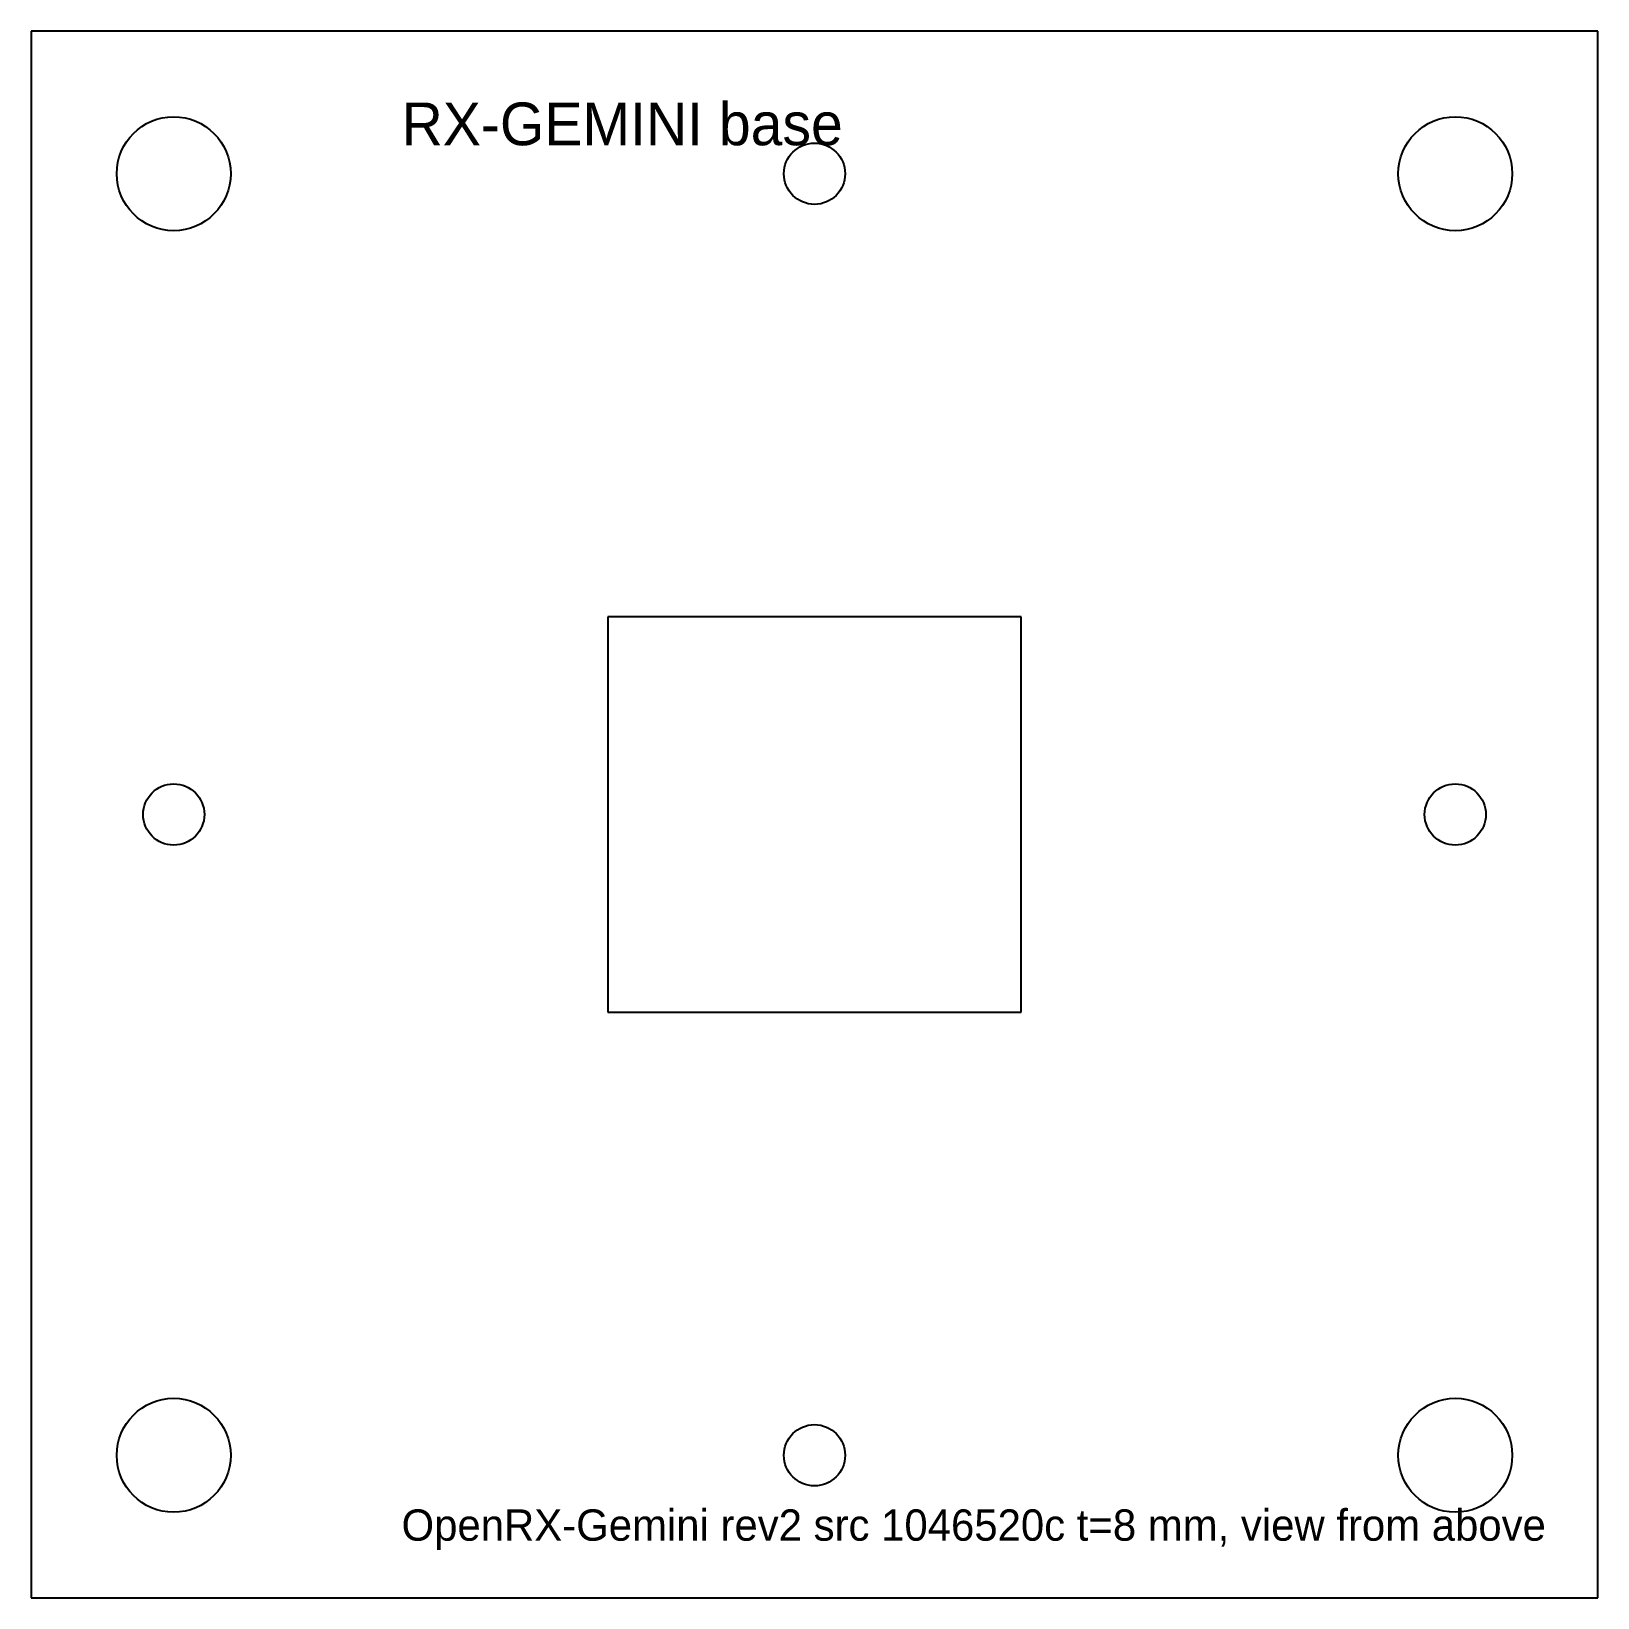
# Model space of a CAD drawing. Header units: millimetres. Extents: x -55 to 55, y -55 to 55.
import ezdxf

# ---------------------------------------------------------------- set-up
doc = ezdxf.new("R2010")
doc.units = ezdxf.units.MM

msp = doc.modelspace()

# ---------------------------------------------------------------- linework, layer by layer
at = {"layer": 'CUT'}
for p, q in [((55, 55), (-55, 55)), ((-55, 55), (-55, -55)), ((55, -55), (55, 55)), ((14.525, 13.875), (-14.525, 13.875)), ((-14.525, 13.875), (-14.525, -13.875)), ((14.525, -13.875), (14.525, 13.875)), ((-14.525, -13.875), (14.525, -13.875)), ((-55, -55), (55, -55))]:
    msp.add_line(p, q, dxfattribs=at)
for centre, radius in [((-45, 45), 4), ((45, 45), 4), ((0, 45), 2.15), ((-45, 0), 2.15), ((45, 0), 2.15), ((-45, -45), 4), ((45, -45), 4), ((0, -45), 2.15)]:
    msp.add_circle(centre, radius, dxfattribs=at)

# ---------------------------------------------------------------- texts
at = {"layer": 'ENGRAVE'}
for s, height, p in [('RX-GEMINI base', 3, (-29, 47)), ('OpenRX-Gemini rev2 src 1046520c t=8 mm, view from above', 2.2, (-29, -51))]:
    msp.add_text(s, height=height, dxfattribs=at).set_placement(p)

doc.saveas('drawing.dxf')
